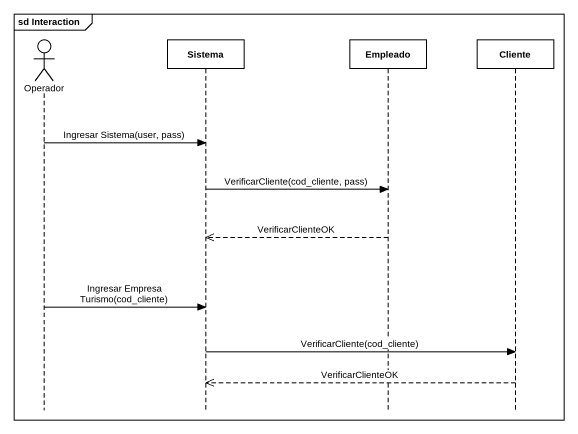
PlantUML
@startuml
mainframe sd Interaction
hide footbox
actor Operador
participant Sistema
participant Empleado
participant Cliente

Operador -> Sistema : Ingresar Sistema(user, pass)
Sistema -> Empleado : VerificarCliente(cod_cliente, pass)
Empleado -->> Sistema : VerificarClienteOK
Operador -> Sistema : Ingresar Empresa Turismo(cod_cliente)
Sistema -> Cliente : VerificarCliente(cod_cliente)
Cliente -->> Sistema : VerificarClienteOK
@enduml
